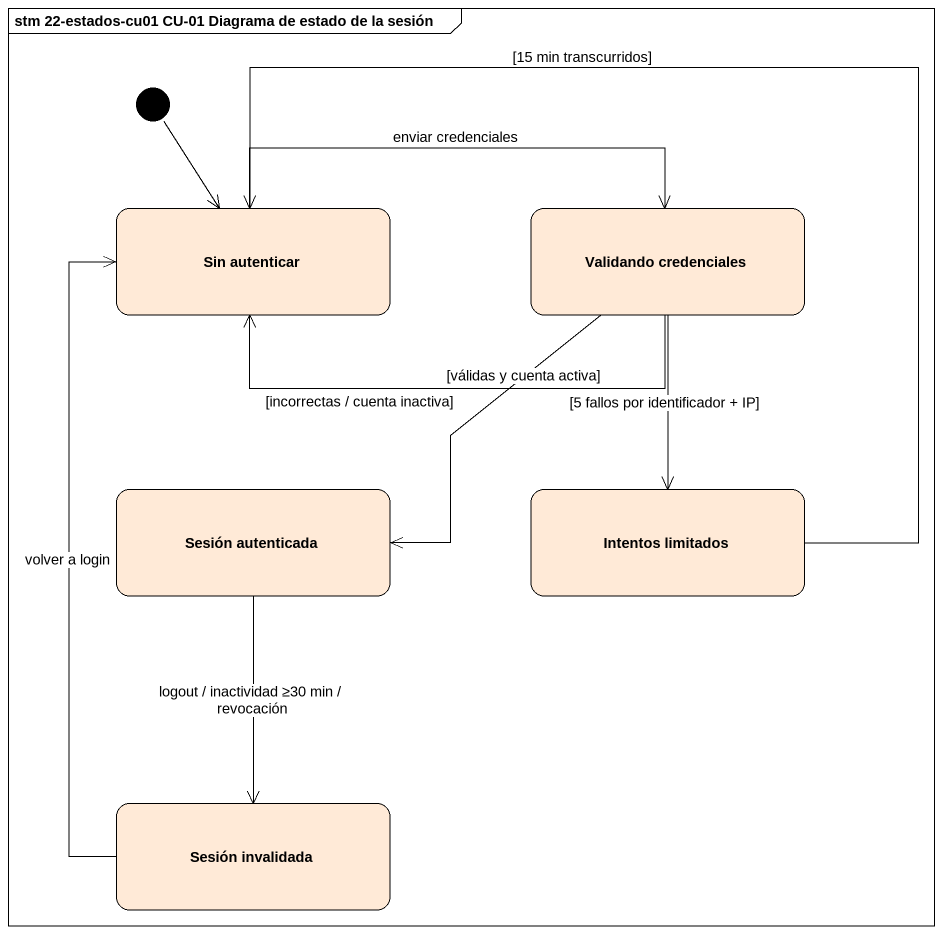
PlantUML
@startuml
mainframe stm 22-estados-cu01 CU-01 Diagrama de estado de la sesión
hide empty description
state "Sin autenticar" as Sin_autenticar #FFEAD7
state "Validando credenciales" as Validando_credenciales #FFEAD7
state "Sesión autenticada" as Sesión_autenticada #FFEAD7
state "Intentos limitados" as Intentos_limitados #FFEAD7
state "Sesión invalidada" as Sesión_invalidada #FFEAD7
[*] --> Sin_autenticar
Sin_autenticar -right-> Validando_credenciales : enviar credenciales
Validando_credenciales -left-> Sin_autenticar : [incorrectas / cuenta inactiva]
Validando_credenciales --> Sesión_autenticada : [válidas y cuenta activa]
Validando_credenciales --> Intentos_limitados : [5 fallos por identificador + IP]
Sesión_autenticada --> Sesión_invalidada : logout / inactividad ≥30 min / revocación
Intentos_limitados -up-> Sin_autenticar : [15 min transcurridos]
Sesión_invalidada -up-> Sin_autenticar : volver a login
@enduml
